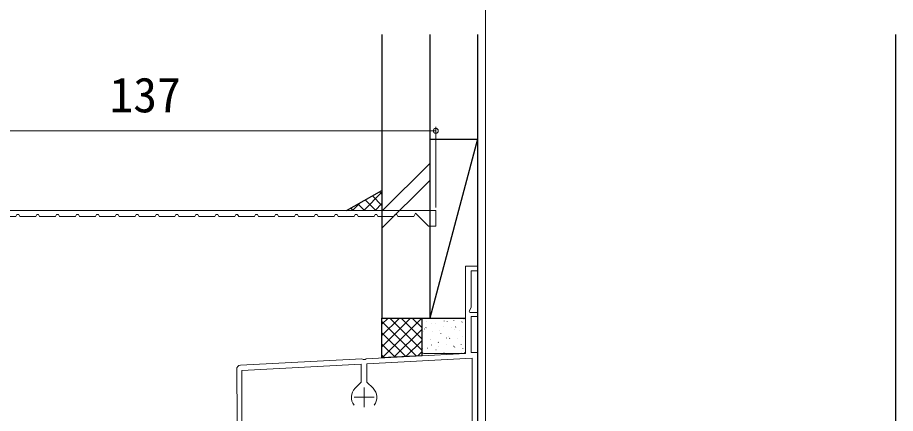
# Model space of a CAD drawing. Units: millimetres, scale not verified. Extents: x -525 to 525, y -785 to 780.
# Drawn here: x 184.8 to 405.3, y 491.2 to 590.8 of the extents above; entities that cross this region are included whole.
import ezdxf
from ezdxf.enums import TextEntityAlignment as Align

# ---------------------------------------------------------------- set-up
doc = ezdxf.new("R2010")
doc.units = ezdxf.units.MM
doc.header["$LTSCALE"] = 4
for name, color, linetype, lineweight in [('0-2_YKK_11', 30, 'Continuous', 18), ('0-3_YKK_12', 1, 'Continuous', 18), ('0-4_YKK_13', 4, 'Continuous', 18), ('0-5_YKK_D', 6, 'Continuous', 18)]:
    doc.layers.add(name, color=color, linetype=linetype, lineweight=lineweight)
doc.layers.add('0-7_YSS_K', color=3, linetype='Continuous')
doc.styles.add('ＭＳ ゴシック', font='')
doc.styles.get('ＭＳ ゴシック').set_extended_font_data('MS Gothic')

msp = doc.modelspace()

# ---------------------------------------------------------------- linework, layer by layer
at = {"layer": '0-2_YKK_11', "color": 4}
for p, q in [((240.751, 503.348), (271.285, 504.948)), ((271.285, 504.948), (271.552, 504.812)), ((239.804, 501.299), (239.804, 502.35)), ((271.804, 497.799), (271.804, 492.799)), ((269.304, 495.299), (274.304, 495.299))]:
    msp.add_line(p, q, dxfattribs=at)
at = {"layer": '0-2_YKK_11'}
for points in [[(152.804, 542.299), (289.804, 542.299), (289.804, 538.299), (287.969, 538.299), (284.697, 541.571), (284.304, 540.799), (280.304, 540.799), (280.049, 541.299), (279.559, 541.299), (279.304, 540.799), (275.304, 540.799), (275.049, 541.299), (274.559, 541.299), (274.304, 540.799), (270.304, 540.799), (270.049, 541.299), (269.559, 541.299), (269.304, 540.799), (265.304, 540.799), (265.049, 541.299), (264.559, 541.299), (264.304, 540.799), (260.304, 540.799), (260.049, 541.299), (259.559, 541.299), (259.304, 540.799), (255.304, 540.799), (255.049, 541.299), (254.559, 541.299), (254.304, 540.799), (250.304, 540.799), (250.049, 541.299), (249.559, 541.299), (249.304, 540.799), (245.304, 540.799), (245.049, 541.299), (244.559, 541.299), (244.304, 540.799), (240.304, 540.799), (240.049, 541.299)], [(190.304, 540.799), (190.049, 541.299), (189.559, 541.299), (189.304, 540.799), (185.304, 540.799), (185.049, 541.299), (184.559, 541.299), (184.304, 540.799), (180.304, 540.799), (180.049, 541.299), (179.559, 541.299), (179.304, 540.799), (175.304, 540.799), (175.049, 541.299), (174.559, 541.299), (174.304, 540.799), (172.904, 540.799), (172.904, 538.399), (169.304, 534.799), (169.304, 526.099)], [(240.049, 541.299), (239.559, 541.299), (239.304, 540.799), (235.304, 540.799), (235.049, 541.299), (234.559, 541.299), (234.304, 540.799), (230.304, 540.799), (230.049, 541.299), (229.559, 541.299), (229.304, 540.799), (225.304, 540.799), (225.049, 541.299), (224.559, 541.299), (224.304, 540.799), (220.304, 540.799), (220.049, 541.299), (219.559, 541.299), (219.304, 540.799), (215.304, 540.799), (215.049, 541.299), (214.559, 541.299), (214.304, 540.799), (210.304, 540.799), (210.049, 541.299), (209.559, 541.299), (209.304, 540.799), (205.304, 540.799), (205.049, 541.299), (204.559, 541.299), (204.304, 540.799), (200.304, 540.799), (200.049, 541.299), (199.559, 541.299), (199.304, 540.799), (195.304, 540.799), (195.049, 541.299), (194.559, 541.299), (194.304, 540.799), (190.304, 540.799)]]:
    msp.add_lwpolyline(points, dxfattribs=at)
at = {"layer": '0-2_YKK_11', "color": 4}
for points in [[(271.552, 504.812), (272.071, 504.839), (272.323, 505.003), (297.304, 506.312), (297.304, 528.299), (300.304, 528.299), (300.304, 527.099), (298.704, 527.099), (298.704, 517.845), (298.18, 516.939), (298.377, 516.599), (300.304, 516.599), (300.304, 515.599), (298.704, 515.599), (298.704, 506.599), (300.304, 506.599), (300.304, 438.299), (305.304, 438.299), (305.304, 437.299), (300.304, 437.299), (300.304, 414.499), (305.379, 414.499)], [(266.504, 415.099), (299.004, 415.099), (299.004, 505.105), (272.504, 503.71), (272.504, 499.124), (274.066, 497.561)], [(269.541, 497.561), (271.104, 499.124), (271.104, 503.637), (241.104, 502.065), (241.104, 445.991), (241.293, 445.712)]]:
    msp.add_lwpolyline(points, dxfattribs=at)
for centre, radius, start, end in [((240.804, 502.35), 1, 92.99999, 180.00002), ((-1650.721, 473.799), 1890.725, 359.16662, 0.83337), ((271.804, 495.299), 3.2, 134.99997, 218.36653), ((271.804, 495.299), 3.2, 321.63347, 44.99999)]:
    msp.add_arc(centre, radius, start, end, dxfattribs=at)
at = {"layer": '0-3_YKK_12'}
msp.add_line((302.303, 317.794), (302.303, 595.017), dxfattribs=at)
at = {"layer": '0-4_YKK_13'}
for p, q in [((286.304, 506.811), (286.304, 514.711)), ((286.804, 515.211), (296.804, 515.211)), ((287.563, 514.348), (287.607, 514.372)), ((288.655, 513.907), (288.662, 513.915)), ((289.639, 513.916), (289.683, 513.94)), ((291.919, 514.439), (291.965, 514.527)), ((292.683, 514.39), (292.69, 514.398)), ((294.332, 514.639), (294.376, 514.663)), ((296.409, 514.207), (296.452, 514.231)), ((296.677, 514.836), (296.684, 514.843)), ((297.304, 514.711), (297.304, 506.811)), ((286.714, 511.74), (286.72, 511.747)), ((286.972, 512.458), (287.015, 512.482)), ((287.35, 512.785), (287.396, 512.873)), ((288.996, 511.724), (289.04, 511.748)), ((290.708, 512.186), (290.715, 512.193)), ((291.664, 513.182), (291.708, 513.206)), ((293.741, 512.749), (293.785, 512.773)), ((294.469, 512.37), (294.476, 512.378)), ((294.808, 512.914), (294.855, 513.003)), ((295.766, 512.015), (295.809, 512.039)), ((286.329, 510.267), (286.372, 510.291)), ((288.405, 509.834), (288.449, 509.858)), ((288.5, 509.72), (288.506, 509.727)), ((291.073, 511.292), (291.117, 511.316)), ((292.527, 510.203), (292.534, 510.21)), ((293.098, 510.558), (293.142, 510.582)), ((293.301, 510.063), (293.348, 510.151)), ((295.174, 510.125), (295.218, 510.149)), ((296.522, 510.648), (296.528, 510.656)), ((286.558, 507.552), (286.565, 507.56)), ((287.762, 507.643), (287.806, 507.667)), ((288.732, 508.409), (288.779, 508.497)), ((290.43, 509.1), (290.474, 509.124)), ((290.552, 507.998), (290.559, 508.005)), ((292.506, 508.668), (292.55, 508.692)), ((294.313, 508.183), (294.32, 508.19)), ((294.531, 507.934), (294.575, 507.958)), ((296.191, 508.538), (296.238, 508.627)), ((296.608, 507.501), (296.652, 507.525)), ((297.199, 509.391), (297.243, 509.415)), ((296.804, 506.311), (286.804, 506.311)), ((289.838, 507.21), (289.882, 507.234)), ((291.863, 506.476), (291.907, 506.5)), ((296.366, 506.461), (296.373, 506.468))]:
    msp.add_line(p, q, dxfattribs=at)
for centre, start, end in [((286.804, 514.711), 90, 180), ((296.804, 514.711), 0, 90), ((286.804, 506.811), 180, 270), ((296.804, 506.811), 270, 0)]:
    msp.add_arc(centre, 0.5, start, end, dxfattribs=at)
at = {"layer": '0-5_YKK_D', "color": 30}
for p, q in [((289.804, 542.999), (289.804, 563.299)), ((289.804, 562.299), (152.805, 562.299))]:
    msp.add_line(p, q, dxfattribs=at)
msp.add_circle((289.804, 562.299), 0.637, dxfattribs=at)
at = {"layer": '0-7_YSS_K'}
for p, q in [((276.304, 586.557), (276.304, 515.211)), ((288.304, 586.557), (288.304, 515.211)), ((300.304, 586.557), (300.304, 473.3)), ((405.304, 586.557), (405.304, 438.299)), ((288.304, 560.211), (288.304, 515.21)), ((300.304, 560.211), (288.304, 515.21)), ((288.304, 560.211), (300.304, 560.211)), ((288.304, 554.083), (276.304, 542.083)), ((276.304, 537.841), (288.304, 549.841)), ((267.378, 542.299), (276.304, 547.299)), ((276.304, 546.384), (275.717, 546.97)), ((271.761, 542.299), (276.304, 546.841)), ((274.732, 542.299), (272.092, 544.939)), ((276.304, 543.555), (273.904, 545.954)), ((269.075, 542.299), (268.466, 542.908)), ((268.933, 542.299), (270.913, 544.278)), ((271.903, 542.299), (270.279, 543.923)), ((274.59, 542.299), (276.304, 544.013)), ((276.304, 513.665), (277.85, 515.211)), ((276.304, 510.836), (280.679, 515.211)), ((276.304, 508.008), (283.507, 515.211)), ((276.304, 515.21), (288.304, 515.21)), ((284.976, 505.666), (276.304, 514.338)), ((276.337, 505.213), (286.304, 515.18)), ((286.304, 507.166), (278.259, 515.211)), ((286.304, 509.995), (281.087, 515.211)), ((286.304, 512.823), (283.915, 515.211)), ((288.304, 515.211), (297.304, 515.211)), ((279.322, 505.37), (286.304, 512.351)), ((282.288, 505.525), (276.304, 511.509)), ((282.307, 505.526), (286.304, 509.523)), ((279.601, 505.384), (276.304, 508.681)), ((276.913, 505.243), (276.304, 505.853)), ((285.292, 505.682), (286.304, 506.694))]:
    msp.add_line(p, q, dxfattribs=at)
msp.add_lwpolyline([(276.304, 515.211), (286.304, 515.211), (286.304, 505.735), (276.304, 505.211)], close=True, dxfattribs=at)

# ---------------------------------------------------------------- texts
at = {"layer": '0-5_YKK_D', "color": 30, "style": 'ＭＳ ゴシック'}
msp.add_text('137', height=8.798, dxfattribs=at).set_placement((207.838, 564.299), align=Align.BOTTOM_LEFT)

doc.saveas('drawing.dxf')
